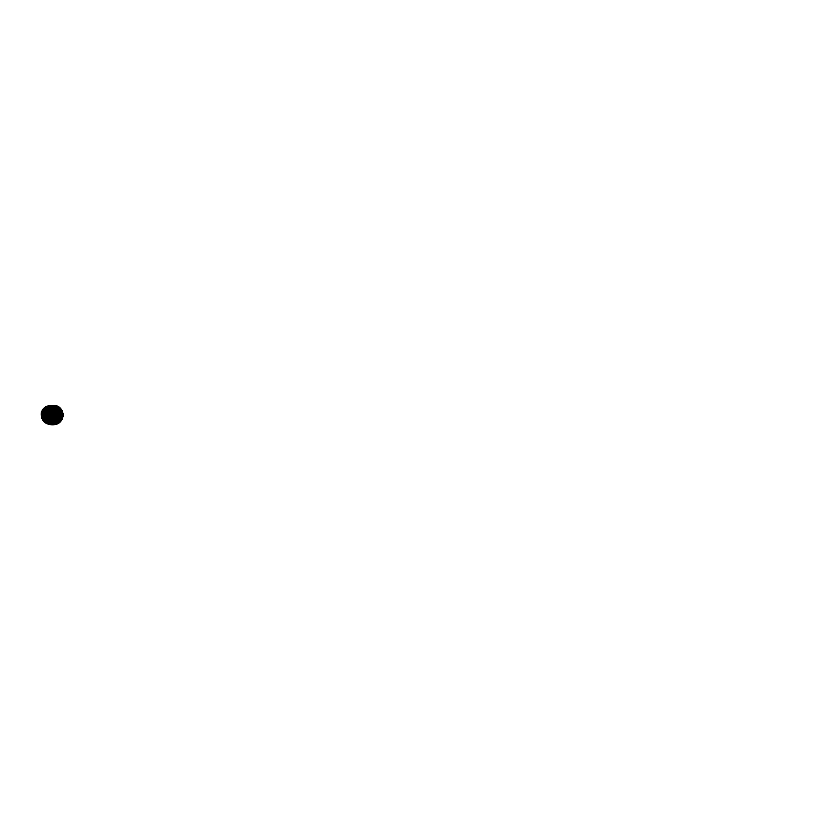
<?xml version="1.0" encoding="UTF-8"?>
<svg xmlns="http://www.w3.org/2000/svg" width="830" height="830" viewBox="0 0 830 830"><rect width="100%" height="100%" fill="white"/><g stroke="black" fill="none" stroke-linecap="round" stroke-linejoin="round"><path stroke-width="1.25" d="M54.023 405.818L50.371 424.182C27.494 415.031 61.679 392.185 61.379 416.826C53.774 438.261 27.494 409.906 50.858 405.642L50.858 406.358M53.545 423.642L53.545 424.358C65.58 424.867 65.58 405.133 53.545 405.642L53.545 406.358M50.858 424.182C38.844 424.773 38.844 405.227 50.858 405.818M53.545 424.182C65.56 424.773 65.56 405.227 53.545 405.818M49.032 423.476C39.352 422.491 39.352 407.509 49.032 406.524M55.361 406.524C65.051 407.509 65.051 422.491 55.361 423.476M44.239 419.679C33.304 407.084 61.991 399.479 62.893 415C61.991 430.531 33.304 422.916 44.239 410.321M60.154 408.381L60.154 410.321C63.671 412.344 63.671 417.656 60.154 419.679L60.154 421.619M44.239 418.673C40.784 417.407 40.784 412.593 44.239 411.327M60.154 411.327C63.62 412.593 63.62 417.407 60.154 418.673M43.077 416.992L41.5 415L43.077 413.008M61.316 413.008L62.893 415L61.316 416.992M48.617 423.642L55.776 406.358M43.077 416.017L41.5 415L43.077 413.983M61.316 413.983L62.893 415L61.316 416.017M46.999 422.781L57.395 407.219M58.691 421.484C62.209 418.071 62.209 411.929 58.691 408.516M45.577 421.619L58.816 408.381M57 422.19C67.323 415.311 54.635 400.444 45.66 408.526C42.206 411.981 42.195 418.071 45.712 421.484L52.197 423.642L57 422.19L57.125 423.642M44.415 420.198L59.978 409.802M43.554 418.579L60.839 411.421M43.025 416.826L61.379 413.174M41.5 415L62.893 415M43.025 413.174L61.379 416.826M43.554 411.421L60.839 418.579M44.415 409.802L59.978 420.198M45.577 408.381L58.816 421.619M46.999 407.219L57.395 422.781M48.617 406.358L55.776 423.642M50.371 405.818L54.023 424.182M62.717 413.174L62.717 416.826M62.188 411.421L62.188 418.579M61.316 409.802L61.316 420.198M58.743 407.219L58.743 409.501M58.743 420.499L58.743 422.781M57.125 406.358L57.125 407.81M55.361 405.818L55.361 407.374M55.361 422.626L55.361 424.182M52.197 405.642L52.197 424.358M50.858 423.642L50.858 424.358M49.032 405.818L49.032 407.374M49.032 422.626L49.032 424.182M47.279 406.358L47.279 407.81C42.413 411.099 42.372 419.046 47.393 422.19L47.279 423.642M45.66 407.219L45.66 409.501M45.66 420.499L45.66 422.781M44.239 408.381L44.239 412.469M44.239 417.532L44.239 421.619M43.077 409.802L43.077 420.198M42.216 411.421L42.216 418.579M41.676 413.174L41.676 416.826M44.571 413.485C42.195 423.217 58.287 426.423 59.833 416.515C62.198 406.783 46.107 403.577 44.571 413.485M45.712 413.714C43.7 421.993 57.384 424.711 58.691 416.287C60.704 408.007 47.02 405.289 45.712 413.714M47.102 413.983C45.515 420.488 56.274 422.636 57.301 416.017C58.878 409.512 48.13 407.364 47.102 413.983M48.69 414.305C54.573 429.535 59.957 402.477 48.69 414.305M50.412 414.647C53.41 422.408 56.15 408.619 50.412 414.647"/></g></svg>
